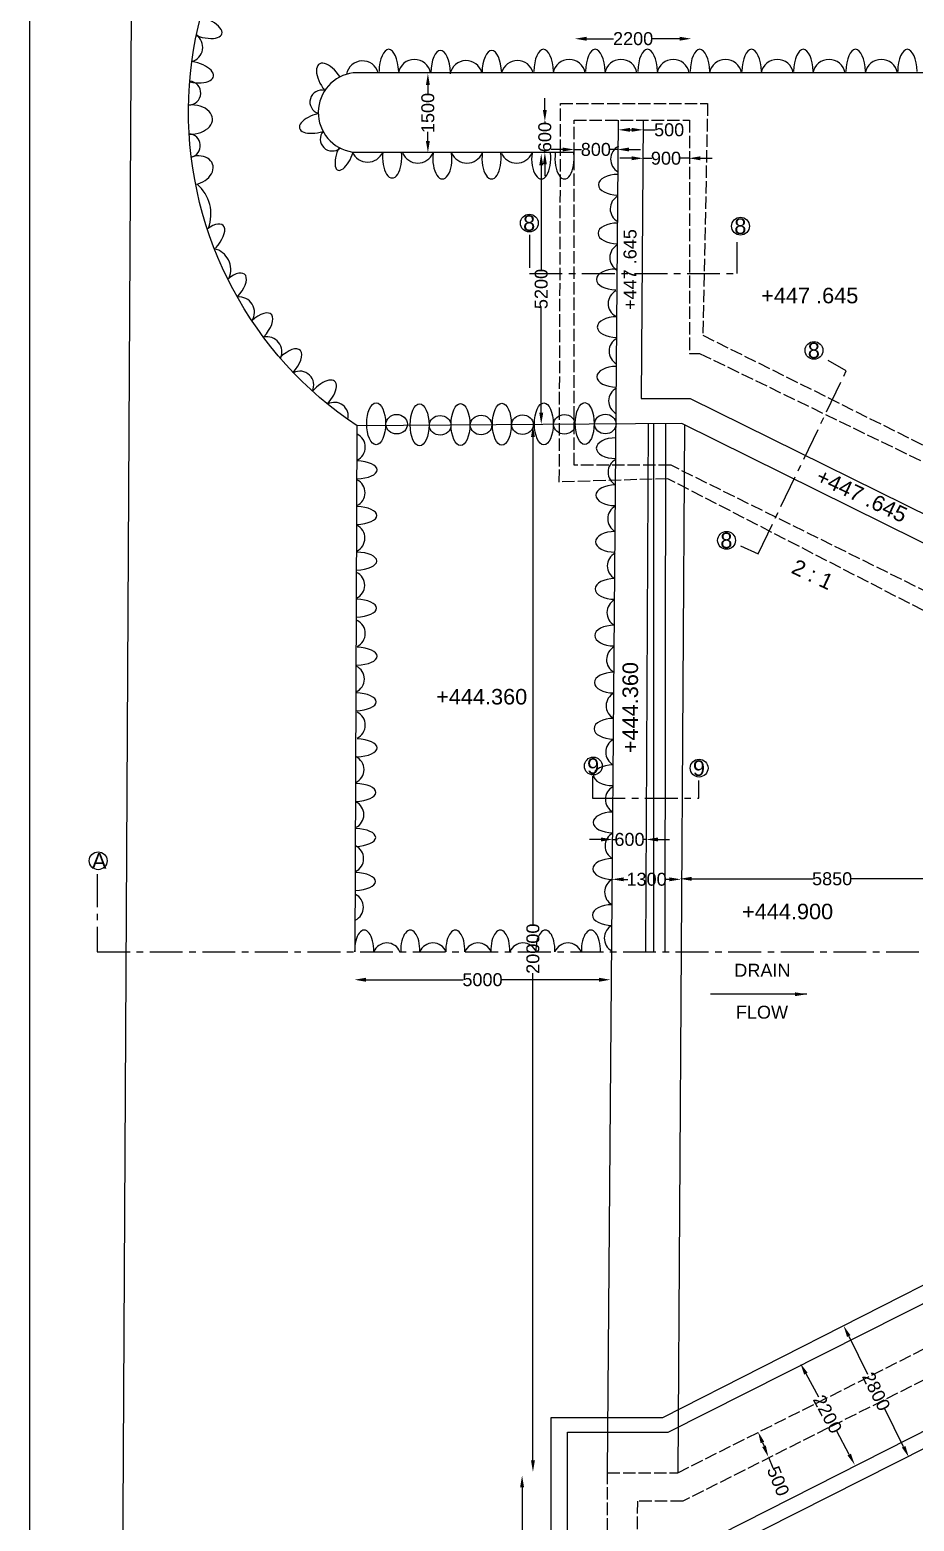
# Model space of a CAD drawing. Header units: millimetres. Extents: x 2190 to 106200, y 4148 to 77390.
# Drawn here: x 2190 to 19275, y 20470 to 49282 of the extents above; entities that cross this region are included whole.
import ezdxf

# ---------------------------------------------------------------- set-up
doc = ezdxf.new("R2010")
doc.units = ezdxf.units.MM
doc.linetypes.add('ACAD_ISO02W100', pattern=[15, 12, -3])
doc.linetypes.add('CENTER', pattern=[50.8, 31.75, -6.35, 6.35, -6.35])
for name, color, linetype in [('DIM', 7, 'Continuous'), ('DWG', 7, 'Continuous'), ('TEXT', 7, 'Continuous')]:
    doc.layers.add(name, color=color, linetype=linetype)
doc.styles.get("Standard").update_dxf_attribs({"font": 'arial.ttf'})
doc.dimstyles.new('ISO-25', dxfattribs={"dimtxt": 250, "dimasz": 225, "dimexe": 1.25, "dimexo": 0.625, "dimtad": 0, "dimdec": 0, "dimtxsty": 'Standard', "dimcen": 2.5, "dimse1": 1, "dimse2": 1, "dimadec": 0, "dimazin": 0, "dimtfac": 1, "dimtdec": 0, "dimtmove": 0, "dimatfit": 3, "dimfxl": 1, "dimarcsym": 0})

# ---------------------------------------------------------------- blocks, each defined once
blk = doc.blocks.new('*D147')
at = {"layer": 'Defpoints', "color": 0, "transparency": 16777216}
for p in [(17960, 24270), (19172, 21706), (19220, 21730)]:
    blk.add_point(p, dxfattribs=at)
at = {"layer": 'DIM', "color": 0, "lineweight": -2, "transparency": 16777216}
for p, q in [((18012, 24045), (18375, 23313)), ((19072, 21908), (18709, 22640))]:
    blk.add_line(p, q, dxfattribs=at)
at = {"layer": 'DIM', "color": 0, "transparency": 16777216}
for points in [[(18045, 24061), (17978, 24028), (17912, 24246)], [(19105, 21924), (19038, 21891), (19172, 21706)]]:
    blk.add_solid(points, dxfattribs=at)
at = {"layer": 'DIM', "color": 0, "transparency": 16777216, "insert": (18542, 22976), "char_height": 250, "attachment_point": 5, "rotation": 296.3843}
blk.add_mtext('2800', dxfattribs=at)
blk = doc.blocks.new('*D148')
at = {"layer": 'Defpoints', "color": 0, "transparency": 16777216}
for p in [(17080, 23520), (18127, 21558), (18130, 21560)]:
    blk.add_point(p, dxfattribs=at)
at = {"layer": 'DIM', "color": 0, "lineweight": -2, "transparency": 16777216}
for p, q in [((17183, 23320), (17425, 22869)), ((18021, 21757), (17779, 22207))]:
    blk.add_line(p, q, dxfattribs=at)
at = {"layer": 'DIM', "color": 0, "transparency": 16777216}
for points in [[(17216, 23338), (17150, 23302), (17077, 23518)], [(18054, 21774), (17988, 21739), (18127, 21558)]]:
    blk.add_solid(points, dxfattribs=at)
at = {"layer": 'DIM', "color": 0, "transparency": 16777216, "insert": (17602, 22538), "char_height": 250, "attachment_point": 5, "rotation": 298.1786}
blk.add_mtext('2200', dxfattribs=at)
blk = doc.blocks.new('*D149')
at = {"layer": 'Defpoints', "color": 0, "transparency": 16777216}
for p in [(16190, 22170), (16390, 21680), (16459, 21708)]:
    blk.add_point(p, dxfattribs=at)
at = {"layer": 'DIM', "color": 0, "lineweight": -2, "transparency": 16777216}
for p, q in [((16344, 21990), (16374, 21916)), ((16459, 21708), (16544, 21500))]:
    blk.add_line(p, q, dxfattribs=at)
at = {"layer": 'DIM', "color": 0, "transparency": 16777216}
for points in [[(16379, 22004), (16309, 21976), (16259, 22198)], [(16409, 21931), (16339, 21902), (16459, 21708)]]:
    blk.add_solid(points, dxfattribs=at)
at = {"layer": 'DIM', "color": 0, "transparency": 16777216, "insert": (16648, 21244), "char_height": 250, "attachment_point": 5, "rotation": 292.2035}
blk.add_mtext('500', dxfattribs=at)
blk = doc.blocks.new('*D155')
at = {"layer": 'Defpoints', "color": 0, "transparency": 16777216}
for p in [(11700, 21350), (11730, 21350), (11730, 15410)]:
    blk.add_point(p, dxfattribs=at)
at = {"layer": 'DIM', "color": 0, "lineweight": -2, "transparency": 16777216}
for p, q in [((11700, 21125), (11700, 18753)), ((11700, 15635), (11700, 18007))]:
    blk.add_line(p, q, dxfattribs=at)
at = {"layer": 'DIM', "color": 0, "transparency": 16777216}
for points in [[(11662, 21125), (11738, 21125), (11700, 21350)], [(11662, 15635), (11738, 15635), (11700, 15410)]]:
    blk.add_solid(points, dxfattribs=at)
at = {"layer": 'DIM', "color": 0, "transparency": 16777216, "insert": (11700, 18380), "char_height": 250, "attachment_point": 5, "rotation": 90}
blk.add_mtext('5800', dxfattribs=at)
blk = doc.blocks.new('*D156')
at = {"layer": 'Defpoints', "color": 0, "transparency": 16777216}
for p in [(11700, 41640), (11910, 41640), (11700, 21420)]:
    blk.add_point(p, dxfattribs=at)
at = {"layer": 'DIM', "color": 0, "lineweight": -2, "transparency": 16777216}
for p, q in [((11910, 41415), (11910, 32003)), ((11910, 21645), (11910, 31057))]:
    blk.add_line(p, q, dxfattribs=at)
at = {"layer": 'DIM', "color": 0, "transparency": 16777216}
for points in [[(11872, 41415), (11948, 41415), (11910, 41640)], [(11872, 21645), (11948, 21645), (11910, 21420)]]:
    blk.add_solid(points, dxfattribs=at)
at = {"layer": 'DIM', "color": 0, "transparency": 16777216, "insert": (11910, 31530), "char_height": 250, "attachment_point": 5, "rotation": 90}
blk.add_mtext('20000', dxfattribs=at)
blk = doc.blocks.new('*D157')
at = {"layer": 'Defpoints', "color": 0, "transparency": 16777216}
for p in [(8460, 30930), (8460, 30920), (13410, 30920)]:
    blk.add_point(p, dxfattribs=at)
at = {"layer": 'DIM', "color": 0, "lineweight": -2, "transparency": 16777216}
for p, q in [((8685, 30930), (10562, 30930)), ((13185, 30930), (11308, 30930))]:
    blk.add_line(p, q, dxfattribs=at)
at = {"layer": 'DIM', "color": 0, "transparency": 16777216}
for points in [[(8685, 30968), (8685, 30892), (8460, 30930)], [(13185, 30968), (13185, 30892), (13410, 30930)]]:
    blk.add_solid(points, dxfattribs=at)
at = {"layer": 'DIM', "color": 0, "transparency": 16777216, "insert": (10935, 30930), "char_height": 250, "attachment_point": 5}
blk.add_mtext('5000', dxfattribs=at)
blk = doc.blocks.new('*D158')
at = {"layer": 'Defpoints', "color": 0, "transparency": 16777216}
for p in [(13440, 32890), (14770, 32890), (14770, 32870)]:
    blk.add_point(p, dxfattribs=at)
at = {"layer": 'DIM', "color": 0, "lineweight": -2, "transparency": 16777216}
for p, q in [((13665, 32870), (13743, 32870)), ((14545, 32870), (14467, 32870))]:
    blk.add_line(p, q, dxfattribs=at)
at = {"layer": 'DIM', "color": 0, "transparency": 16777216}
for points in [[(13665, 32908), (13665, 32832), (13440, 32870)], [(14545, 32908), (14545, 32832), (14770, 32870)]]:
    blk.add_solid(points, dxfattribs=at)
at = {"layer": 'DIM', "color": 0, "transparency": 16777216, "insert": (14105, 32870), "char_height": 250, "attachment_point": 5}
blk.add_mtext('1300', dxfattribs=at)
blk = doc.blocks.new('*D159')
at = {"layer": 'Defpoints', "color": 0, "transparency": 16777216}
for p in [(14750, 32870), (20630, 32880), (20630, 32870)]:
    blk.add_point(p, dxfattribs=at)
at = {"layer": 'DIM', "color": 0, "lineweight": -2, "transparency": 16777216}
for p, q in [((14975, 32880), (17317, 32880)), ((20405, 32880), (18063, 32880))]:
    blk.add_line(p, q, dxfattribs=at)
at = {"layer": 'DIM', "color": 0, "transparency": 16777216}
for points in [[(14975, 32918), (14975, 32842), (14750, 32880)], [(20405, 32918), (20405, 32842), (20630, 32880)]]:
    blk.add_solid(points, dxfattribs=at)
at = {"layer": 'DIM', "color": 0, "transparency": 16777216, "insert": (17690, 32880), "char_height": 250, "attachment_point": 5}
blk.add_mtext('5850', dxfattribs=at)
blk = doc.blocks.new('*D160')
at = {"layer": 'Defpoints', "color": 0, "transparency": 16777216}
for p in [(13450, 33620), (14100, 33640), (14100, 33620)]:
    blk.add_point(p, dxfattribs=at)
at = {"layer": 'DIM', "color": 0, "lineweight": -2, "transparency": 16777216}
for p, q in [((13225, 33640), (13000, 33640)), ((13450, 33640), (13498, 33640)), ((14100, 33640), (14052, 33640)), ((14325, 33640), (14550, 33640))]:
    blk.add_line(p, q, dxfattribs=at)
at = {"layer": 'DIM', "color": 0, "transparency": 16777216}
for points in [[(13225, 33678), (13225, 33602), (13450, 33640)], [(14325, 33678), (14325, 33602), (14100, 33640)]]:
    blk.add_solid(points, dxfattribs=at)
at = {"layer": 'DIM', "color": 0, "transparency": 16777216, "insert": (13775, 33640), "char_height": 250, "attachment_point": 5}
blk.add_mtext('600', dxfattribs=at)
blk = doc.blocks.new('*D161')
at = {"layer": 'Defpoints', "color": 0, "transparency": 16777216}
for p in [(12070, 46890), (12190, 46890), (12190, 41660)]:
    blk.add_point(p, dxfattribs=at)
at = {"layer": 'DIM', "color": 0, "lineweight": -2, "transparency": 16777216}
for p, q in [((12070, 46665), (12070, 44648)), ((12070, 41885), (12070, 43902))]:
    blk.add_line(p, q, dxfattribs=at)
at = {"layer": 'DIM', "color": 0, "transparency": 16777216}
for points in [[(12032, 46665), (12108, 46665), (12070, 46890)], [(12032, 41885), (12108, 41885), (12070, 41660)]]:
    blk.add_solid(points, dxfattribs=at)
at = {"layer": 'DIM', "color": 0, "transparency": 16777216, "insert": (12070, 44275), "char_height": 250, "attachment_point": 5, "rotation": 90}
blk.add_mtext('5200', dxfattribs=at)
blk = doc.blocks.new('*D162')
at = {"layer": 'Defpoints', "color": 0, "transparency": 16777216}
for p in [(12140, 47510), (12190, 47510), (12190, 46910)]:
    blk.add_point(p, dxfattribs=at)
at = {"layer": 'DIM', "color": 0, "lineweight": -2, "transparency": 16777216}
for p, q in [((12140, 47735), (12140, 47960)), ((12140, 47510), (12140, 47487)), ((12140, 46910), (12140, 46933)), ((12140, 46685), (12140, 46460))]:
    blk.add_line(p, q, dxfattribs=at)
at = {"layer": 'DIM', "color": 0, "transparency": 16777216}
for points in [[(12102, 47735), (12178, 47735), (12140, 47510)], [(12102, 46685), (12178, 46685), (12140, 46910)]]:
    blk.add_solid(points, dxfattribs=at)
at = {"layer": 'DIM', "color": 0, "transparency": 16777216, "insert": (12140, 47210), "char_height": 250, "attachment_point": 5, "rotation": 90}
blk.add_mtext('600', dxfattribs=at)
blk = doc.blocks.new('*D163')
at = {"layer": 'Defpoints', "color": 0, "transparency": 16777216}
for p in [(13540, 46970), (12710, 46960), (13540, 46960)]:
    blk.add_point(p, dxfattribs=at)
at = {"layer": 'DIM', "color": 0, "lineweight": -2, "transparency": 16777216}
for p, q in [((12485, 46970), (12260, 46970)), ((12710, 46970), (12848, 46970)), ((13540, 46970), (13402, 46970)), ((13765, 46970), (13990, 46970))]:
    blk.add_line(p, q, dxfattribs=at)
at = {"layer": 'DIM', "color": 0, "transparency": 16777216}
for points in [[(12485, 47008), (12485, 46932), (12710, 46970)], [(13765, 47008), (13765, 46932), (13540, 46970)]]:
    blk.add_solid(points, dxfattribs=at)
at = {"layer": 'DIM', "color": 0, "transparency": 16777216, "insert": (13125, 46970), "char_height": 250, "attachment_point": 5}
blk.add_mtext('800', dxfattribs=at)
blk = doc.blocks.new('*D164')
at = {"layer": 'Defpoints', "color": 0, "transparency": 16777216}
for p in [(13560, 47340), (14040, 47350), (14040, 47340)]:
    blk.add_point(p, dxfattribs=at)
at = {"layer": 'DIM', "color": 0, "lineweight": -2, "transparency": 16777216}
for p, q in [((13785, 47350), (13815, 47350)), ((14040, 47350), (14265, 47350))]:
    blk.add_line(p, q, dxfattribs=at)
at = {"layer": 'DIM', "color": 0, "transparency": 16777216}
for points in [[(13785, 47388), (13785, 47312), (13560, 47350)], [(13815, 47388), (13815, 47312), (14040, 47350)]]:
    blk.add_solid(points, dxfattribs=at)
at = {"layer": 'DIM', "color": 0, "transparency": 16777216, "insert": (14541, 47350), "char_height": 250, "attachment_point": 5}
blk.add_mtext('500', dxfattribs=at)
blk = doc.blocks.new('*D165')
at = {"layer": 'Defpoints', "color": 0, "transparency": 16777216}
for p in [(14040, 46860), (14920, 46860), (14920, 46800)]:
    blk.add_point(p, dxfattribs=at)
at = {"layer": 'DIM', "color": 0, "lineweight": -2, "transparency": 16777216}
for p, q in [((13815, 46800), (13590, 46800)), ((14040, 46800), (14204, 46800)), ((14920, 46800), (14756, 46800)), ((15145, 46800), (15370, 46800))]:
    blk.add_line(p, q, dxfattribs=at)
at = {"layer": 'DIM', "color": 0, "transparency": 16777216}
for points in [[(13815, 46838), (13815, 46762), (14040, 46800)], [(15145, 46838), (15145, 46762), (14920, 46800)]]:
    blk.add_solid(points, dxfattribs=at)
at = {"layer": 'DIM', "color": 0, "transparency": 16777216, "insert": (14480, 46800), "char_height": 250, "attachment_point": 5}
blk.add_mtext('900', dxfattribs=at)
blk = doc.blocks.new('*D166')
at = {"layer": 'Defpoints', "color": 0, "transparency": 16777216}
for p in [(9880, 48440), (9970, 48440), (9970, 46910)]:
    blk.add_point(p, dxfattribs=at)
at = {"layer": 'DIM', "color": 0, "lineweight": -2, "transparency": 16777216}
for p, q in [((9880, 48215), (9880, 48037)), ((9880, 47135), (9880, 47313))]:
    blk.add_line(p, q, dxfattribs=at)
at = {"layer": 'DIM', "color": 0, "transparency": 16777216}
for points in [[(9842, 48215), (9918, 48215), (9880, 48440)], [(9842, 47135), (9918, 47135), (9880, 46910)]]:
    blk.add_solid(points, dxfattribs=at)
at = {"layer": 'DIM', "color": 0, "transparency": 16777216, "insert": (9880, 47675), "char_height": 250, "attachment_point": 5, "rotation": 90}
blk.add_mtext('1500', dxfattribs=at)
blk = doc.blocks.new('*D167')
at = {"layer": 'Defpoints', "color": 0, "transparency": 16777216}
for p in [(12720, 49060), (14970, 49110), (14970, 49060)]:
    blk.add_point(p, dxfattribs=at)
at = {"layer": 'DIM', "color": 0, "lineweight": -2, "transparency": 16777216}
for p, q in [((12945, 49110), (13469.375, 49110)), ((14745, 49110), (14220.625, 49110))]:
    blk.add_line(p, q, dxfattribs=at)
at = {"layer": 'DIM', "color": 0, "transparency": 16777216}
for points in [[(12945, 49147.5), (12945, 49072.5), (12720, 49110)], [(14745, 49147.5), (14745, 49072.5), (14970, 49110)]]:
    blk.add_solid(points, dxfattribs=at)
at = {"layer": 'DIM', "color": 0, "transparency": 16777216, "insert": (13845, 49110), "char_height": 250, "attachment_point": 5}
blk.add_mtext('2200', dxfattribs=at)

msp = doc.modelspace()

# ---------------------------------------------------------------- linework, layer by layer
msp.add_lwpolyline([(106200, 4148.5), (2190, 4148.5), (2190, 77390), (106200, 77390)], close=True)
at = {"layer": 'DWG'}
for points in [[(3953.6, 13648.3), (4194.7, 56630.9)], [(13350.1, 21403.9), (13563.9, 47536.3)], [(14036.9, 47536.3), (13999.9, 42162.4), (14945.3, 42162.4), (20656.7, 39341.3)], [(8420.9, 46921.1), (12170, 46921.1), (12703.3, 46921.1)], [(8474.6, 31469.8), (8514.5, 41628.9)], [(14089.5, 31469.8), (14145.1, 41672.7)], [(14238.3, 41673.5), (14238.8, 31469.8)], [(14464, 31469.8), (14479.5, 41675.3)], [(14836.8, 41651.3), (14707.6, 21403.9)], [(12260.6, 15172.3), (12260.6, 22473.8), (14421.5, 22473.8), (20196.5, 25411.4), (20196.5, 26461.7), (25697.7, 26461.7), (25678.7, 22530.4)], [(20558.2, 22765.7), (15059.1, 19977.4), (14794.1, 19977.4), (14794.1, 15488), (12575.8, 15488), (12575.8, 22190.1), (14519.8, 22190.1), (20572.9, 25240.1)], [(12260.6, 15172.3), (15063.4, 15172.3), (15103.5, 19669.9), (20178.8, 22233.6), (20178.8, 21729.4), (26073.9, 21729.4), (26073.9, 22233.3), (31521.4, 22233.3), (31521.4, 23889.4), (31241.8, 23889.4), (31241.8, 22530.4), (25678.7, 22530.4), (25678.7, 22133.9), (20554.5, 22133.9), (20554.5, 21729.4)]]:
    msp.add_lwpolyline(points, dxfattribs=at)
for points in [[(20653.3, 38769.3), (14783.6, 41677.7), (8514.5, 41628.9, -0.5401423), (8589, 53832.4, -0.29526)], [(8589, 53832.4), (15564.8, 53832.4), (20389.2, 48452.6), (8439.2, 48452.6, 0.8711109), (8420.9, 46921.1, 0.0748848)]]:
    msp.add_lwpolyline(points, format="xyb", dxfattribs=at)
at = {"layer": 'DWG', "linetype": 'ACAD_ISO02W100', "ltscale": 20}
for points in [[(12442.2, 46921.1), (12442.2, 47860.1), (15284.2, 47860.1), (15192.5, 43382), (20250.3, 40859.3), (20250.3, 41333.6), (26168.2, 41333.6), (26168.2, 40929.5), (31627.4, 40929.5), (31627.4, 39464.4), (29560.9, 39464.4), (29517.2, 31469.8)], [(20647.9, 37863.8), (14577.9, 40868.3), (12703.3, 40868.3), (12703.3, 47536.3), (14935.7, 47536.3), (14935.7, 43031.2), (15130, 43031.2), (20662.6, 40345.4)], [(25753.1, 36583.7), (20256.7, 36583.7), (20256.7, 37648.6), (14514.3, 40610.2), (12419.2, 40545.9), (12442.2, 46921.1)], [(13350.1, 15488), (13350.1, 21403.9), (14707.6, 21403.9), (20567.7, 24353.3), (53727.1, 24225.7), (67152.7, 24188.3)], [(20564.1, 23752.2), (14804.6, 20857.1), (13927.4, 20857.1), (13904.9, 15488)]]:
    msp.add_lwpolyline(points, dxfattribs=at)
at = {"layer": 'DWG', "linetype": 'CENTER', "ltscale": 20}
for points in [[(11840.4, 45320.5), (11840.4, 44572.6), (15855, 44572.6), (15855, 45179.6)], [(15919.5, 39311), (16260.3, 39158.4), (17964, 42691.9), (17611.5, 42891.5)], [(13057.8, 34861.6), (13057.8, 34435), (15113.1, 34435), (15113.1, 34781.9)], [(3491.1, 32968.5), (3491.1, 31469.8), (30313, 31469.8), (69195.8, 31327.4), (86664.4, 31080.4), (86664.4, 32540)]]:
    msp.add_lwpolyline(points, dxfattribs=at)
at = {"layer": 'DWG'}
for centre, radius, start, end in [((5242.1, 48946.3), 288.2, 285.60644, 55.139), ((9620, 48394.6), 315.4, 10.59695, 169.40305), ((12610, 48394.6), 315.4, 10.59695, 169.40305), ((13610, 48394.6), 315.4, 10.59695, 169.40305), ((14620, 48394.6), 315.4, 10.59695, 169.40305), ((15630, 48394.6), 315.4, 10.59695, 169.40305), ((16630, 48394.6), 315.4, 10.59695, 169.40305), ((17630, 48394.6), 315.4, 10.59695, 169.40305), ((18640, 48394.6), 315.4, 10.59695, 169.40305), ((8618.6, 48366.5), 315.4, 15.84483, 169.40305), ((10620, 48372), 315.4, 14.81029, 169.40305), ((11610, 48372), 315.4, 14.81029, 165.18971), ((5260.3, 48060.7), 231.7, 269.1556, 85.27869), ((7828.4, 47888.1), 227.8, 74.73433, 253.32503), ((5257.4, 47043.8), 225.5, 283.32364, 87.0538), ((8032.4, 47172.5), 231.5, 140.23816, 310.82811), ((13688.1, 46783.9), 277.5, 117.54081, 241.52153), ((8715.4, 47047.2), 320.4, 203.18134, 336.81866), ((9685.4, 47028.3), 320.4, 203.18134, 336.81866), ((10635.4, 47028.3), 320.4, 203.18134, 336.81866), ((11595.4, 47028.3), 320.4, 203.18134, 336.81866), ((4927.6, 45718.4), 762, 339.31519, 49.74633), ((13680.2, 45823.9), 277.5, 117.54081, 241.52153), ((5652, 44646.9), 420.1, 337.86182, 75.80863), ((13672.5, 44883.8), 277.5, 117.54081, 241.52153), ((6233.7, 43824.4), 296.8, 326.33018, 96.79939), ((13640.4, 43993.9), 277.5, 117.54081, 241.52153), ((6770, 43061.3), 291.3, 334.24455, 103.30711), ((13657.7, 43073.8), 277.5, 117.54081, 241.52153), ((7405.9, 42417.6), 269.8, 334.70282, 116.86108), ((13649.9, 42113.9), 277.5, 117.54081, 241.52153), ((8073.9, 41816.6), 268.5, 346.16675, 119.33774), ((8393.7, 41220.5), 276.9, 295.26654, 64.28245), ((13638.6, 40733.9), 277.5, 117.54081, 241.52153), ((8390.3, 40340.4), 276.9, 295.26654, 64.28245), ((13631.2, 39833.8), 277.5, 117.54081, 241.52153), ((8386.8, 39460.3), 276.9, 295.26654, 64.28245), ((13623.8, 38923.7), 277.5, 117.54081, 241.52153), ((8383.2, 38550.6), 276.9, 295.26654, 64.28245), ((13616.4, 38023.8), 277.5, 117.54081, 241.52153), ((8393.7, 37620.5), 276.9, 295.26654, 64.28245), ((13608.9, 37113.8), 277.5, 117.54081, 241.52153), ((8376.1, 36740.6), 276.9, 295.26654, 64.28245), ((13601.7, 36223.8), 277.5, 117.54081, 241.52153), ((8393.7, 35850.5), 276.9, 295.26654, 64.28245), ((13594.3, 35323.8), 277.5, 117.54081, 241.52153), ((8369.2, 34990.5), 276.9, 295.26654, 64.28245), ((13586.9, 34413.8), 277.5, 117.54081, 241.52153), ((8365.8, 34120.5), 276.9, 295.26654, 64.28245), ((13579.5, 33513.9), 277.5, 117.54081, 241.52153), ((8362.5, 33270.4), 276.9, 295.26654, 64.28245), ((13572.2, 32623.9), 277.5, 117.54081, 241.52153), ((8358.8, 32330.6), 276.9, 295.26654, 64.28245), ((13564.9, 31734), 277.5, 117.54081, 241.52153), ((9087.4, 31368.4), 272.2, 21.88213, 158.11787), ((9977.4, 31368.4), 272.2, 21.88213, 158.11787), ((10847.4, 31368.4), 272.2, 21.88213, 158.11787), ((11717.4, 31368.4), 272.2, 21.88213, 158.11787), ((12587.4, 31368.4), 272.2, 21.88213, 158.11787)]:
    msp.add_arc(centre, radius, start, end, dxfattribs=at)
for centre, major_axis, ratio, start_param, end_param in [((5470, 49345), (430, -145), 0.4141775, 4.6984771, 7.9489319), ((9126.6, 48445.7), (-5, 460), 0.4131621, 4.778868, 7.7785209), ((10126.6, 48423.1), (-5, 460), 0.4131621, 4.778868, 7.7785209), ((11116.6, 48423.1), (-5, 460), 0.4131621, 4.778868, 7.7785209), ((12116.6, 48445.7), (-5, 460), 0.4131621, 4.778868, 7.7785209), ((13116.6, 48445.7), (-5, 460), 0.4131621, 4.778868, 7.7785209), ((14126.6, 48445.7), (-5, 460), 0.4131621, 4.778868, 7.7785209), ((15136.6, 48445.7), (-5, 460), 0.4131621, 4.778868, 7.7785209), ((16136.6, 48445.7), (-5, 460), 0.4131621, 4.778868, 7.7785209), ((17136.6, 48445.7), (-5, 460), 0.4131621, 4.778868, 7.7785209), ((18146.6, 48445.7), (-5, 460), 0.4131621, 4.778868, 7.7785209), ((19146.6, 48445.7), (-5, 460), 0.4131621, 4.778868, 7.7785209), ((5315, 48470), (425, -90), 0.451224, 4.7214552, 7.9384542), ((8015, 48270), (-235, 350), 0.4691945, 4.693708, 8.0065012), ((5305, 47550), (415, 10), 0.6780426, 4.6091206, 7.9538253), ((7770, 47480), (-370, -100), 0.4615952, 4.6062547, 7.958406), ((8280, 46910), (140, 340), 0.3959858, 1.4445854, 4.8990984), ((5385, 46570), (335, 120), 0.7452383, 4.4741265, 7.8130664), ((9190, 46815), (0, 395), 0.4683544, 1.2989595, 4.9842258), ((10160, 46796.1), (0, 395), 0.4683544, 1.2989595, 4.9842258), ((11110, 46796.1), (0, 395), 0.4683544, 1.2989595, 4.9842258), ((12070, 46796.1), (0, 395), 0.4683544, 1.2989595, 4.9842258), ((12520, 46796.1), (0, 395), 0.4683544, 1.2989595, 4.9842258), ((13555.5, 46289.9), (-380, 0), 0.5263158, 4.7126802, 7.8450769), ((5642.5, 45199.3), (280, 305), 0.4590572, 4.7050964, 7.4659522), ((13547.8, 45349.9), (-380, 0), 0.5263158, 4.7126802, 7.8450769), ((13515.7, 44460), (-380, 0), 0.5263158, 4.7126802, 7.8450769), ((6061.6, 44251.9), (280, 305), 0.4590572, 4.7050964, 7.5429258), ((6571.6, 43481.9), (280, 305), 0.4590572, 4.7050964, 7.6850464), ((13533, 43539.8), (-380, 0), 0.5263158, 4.7126802, 7.8450769), ((7132.1, 42787.5), (280, 305), 0.4590572, 4.7050964, 7.7503154), ((13525.1, 42579.9), (-380, 0), 0.5263158, 4.7126802, 7.8450769), ((7800, 42185), (280, 305), 0.4590572, 4.7050964, 7.8906461), ((13513.8, 41200), (-380, 0), 0.5263158, 4.7126802, 7.8450769), ((8465, 40780), (435, 0), 0.4022989, 4.8175032, 7.7457007), ((13506.4, 40290), (-380, 0), 0.5263158, 4.7126802, 7.8450769), ((8461.5, 39899.9), (435, 0), 0.4022989, 4.8175032, 7.7457007), ((13499, 39389.9), (-380, 0), 0.5263158, 4.7126802, 7.8450769), ((8458.1, 39019.9), (435, 0), 0.4022989, 4.8175032, 7.7457007), ((13491.6, 38479.8), (-380, 0), 0.5263158, 4.7126802, 7.8450769), ((8454.5, 38110.1), (435, 0), 0.4022989, 4.8175032, 7.7457007), ((13484.2, 37579.9), (-380, 0), 0.5263158, 4.7126802, 7.8450769), ((8465, 37180), (435, 0), 0.4022989, 4.8175032, 7.7457007), ((13476.7, 36669.9), (-380, 0), 0.5263158, 4.7126802, 7.8450769), ((8447.4, 36300.1), (435, 0), 0.4022989, 4.8175032, 7.7457007), ((13469.5, 35779.8), (-380, 0), 0.5263158, 4.7126802, 7.8450769), ((8465, 35410), (435, 0), 0.4022989, 4.8175032, 7.7457007), ((13462.1, 34879.9), (-380, 0), 0.5263158, 4.7126802, 7.8450769), ((8440.5, 34550.1), (435, 0), 0.4022989, 4.8175032, 7.7457007), ((13454.6, 33969.9), (-380, 0), 0.5263158, 4.7126802, 7.8450769), ((8437.1, 33680), (435, 0), 0.4022989, 4.8175032, 7.7457007), ((13447.3, 33069.9), (-380, 0), 0.5263158, 4.7126802, 7.8450769), ((8433.7, 32829.9), (435, 0), 0.4022989, 4.8175032, 7.7457007), ((13440, 32180), (-380, 0), 0.5263158, 4.7126802, 7.8450769), ((8650, 31485), (0, 405), 0.4567901, 4.6749074, 7.8914632), ((9540, 31485), (0, 405), 0.4567901, 4.6749074, 7.8914632), ((10410, 31485), (0, 405), 0.4567901, 4.6749074, 7.8914632), ((11280, 31485), (0, 405), 0.4567901, 4.6749074, 7.8914632), ((12150, 31485), (0, 405), 0.4567901, 4.6749074, 7.8914632), ((13030, 31485), (0, 405), 0.4567901, 4.6749074, 7.8914632)]:
    msp.add_ellipse(centre, major_axis=major_axis, ratio=ratio, start_param=start_param, end_param=end_param, dxfattribs=at)
for centre, major_axis, ratio in [((8879.9, 41671.6), (0, 405), 0.4493895), ((11310, 41662.6), (0, 405), 0.4493895), ((12120, 41668.9), (0, 405), 0.4493895), ((12910, 41675), (0, 405), 0.4493895), ((9277.8, 41662.8), (207.9, 1.6), 0.909184), ((9720, 41650.2), (0, 405), 0.4493895), ((10118, 41641.4), (207.9, 1.6), 0.909184), ((10510, 41656.3), (0, 405), 0.4493895), ((10908, 41647.6), (207.9, 1.6), 0.909184), ((11708, 41653.8), (207.9, 1.6), 0.909184), ((12517.9, 41660.1), (207.9, 1.6), 0.909184), ((13308, 41666.2), (207.9, 1.6), 0.909184)]:
    msp.add_ellipse(centre, major_axis=major_axis, ratio=ratio, dxfattribs=at)
at = {"layer": 'TEXT'}
for centre in [(11840, 45548.5), (15920, 45488.5), (17340, 43088.5), (15650, 39418.5), (13076.1, 35058.7), (15120, 35018.5), (3510, 33228.5)]:
    msp.add_circle(centre, 172, dxfattribs=at)

# ---------------------------------------------------------------- texts
for s, height, p in [('8', 300, (11720, 45398.5)), ('8', 300, (15800, 45338.5)), ('+447 .645', 300, (16320, 43998.5)), ('8', 300, (17220, 42938.5)), ('8', 300, (15530, 39268.5)), ('+444.360', 300, (10040, 36248.5)), ('9', 300, (12956.1, 34908.7)), ('9', 300, (15000, 34868.5)), ('A', 300, (3390, 33078.5)), ('+444.900', 300, (15950, 32098.5)), ('DRAIN', 250, (15800, 30988.5)), ('FLOW', 250, (15830, 30178.5))]:
    msp.add_text(s, height=height, dxfattribs=at).set_placement(p)
for s, height, rotation, p in [('+447 .645', 250, 90, (13910, 43868.5)), ('+447 .645', 300, 334.82648, (17350, 40548.5)), ('2 : 1', 300, 334.82648, (16880, 38798.5)), ('+444.360', 300, 90, (13940, 35308.5))]:
    msp.add_text(s, height=height, rotation=rotation, dxfattribs=at).set_placement(p)

# ---------------------------------------------------------------- dimensions: what is measured, and where the dimension line sits
at = {"layer": 'DIM'}
for p1, p2, distance, text, picture, middle in [((12720, 49060), (14970, 49060), 50, '2200', '*D167', (13845, 49110)), ((9970, 46910), (9970, 48440), 90, '1500', '*D166', (9880, 47675)), ((13560, 47340), (14040, 47340), 10, '500', '*D164', (14541.4, 47350)), ((12710, 46960), (13540, 46960), 10, '800', '*D163', (13125, 46970)), ((14040, 46860), (14920, 46860), -60, '900', '*D165', (14480, 46800)), ((12190, 41660), (12190, 46890), 120, '5200', '*D161', (12070, 44275)), ((11700, 21420), (11700, 41640), -210, '20000', '*D156', (11910, 31530)), ((13450, 33620), (14100, 33620), 20, '600', '*D160', (13775, 33640)), ((13440, 32890), (14770, 32890), -20, '1300', '*D158', (14105, 32870)), ((14750, 32870), (20630, 32870), 10, '5850', '*D159', (17690, 32880)), ((13410, 30920), (8460, 30920), -10, '5000', '*D157', (10935, 30930)), ((17960, 24270), (19220, 21730), -53.8, '2800', '*D147', (18541.8, 22976.1)), ((17080, 23520), (18130, 21560), -3.5, '2200', '*D148', (17601.9, 22538.4)), ((16190, 22170), (16390, 21680), 74.4, '500', '*D149', (16648.4, 21243.9)), ((11730, 15410), (11730, 21350), 30, '5800', '*D155', (11700, 18380))]:
    dim = msp.add_aligned_dim(p1=p1, p2=p2, distance=distance, text=text, dimstyle='ISO-25', dxfattribs=at)
    dim.commit()
    dim.dimension.update_dxf_attribs({"geometry": picture, "text_midpoint": middle})
dim = msp.add_aligned_dim(p1=(12190, 46910), p2=(12190, 47510), distance=50, dimstyle='ISO-25', dxfattribs=at)
dim.commit()
dim.dimension.update_dxf_attribs({"geometry": '*D162', "text_midpoint": (12140, 47210)})

# ---------------------------------------------------------------- leaders
msp.add_leader([(17200, 30650), (15340, 30650)], dimstyle='ISO-25', override={"dimgap": 0.625, "dimtad": 0}, dxfattribs=at)

doc.saveas('drawing.dxf')
